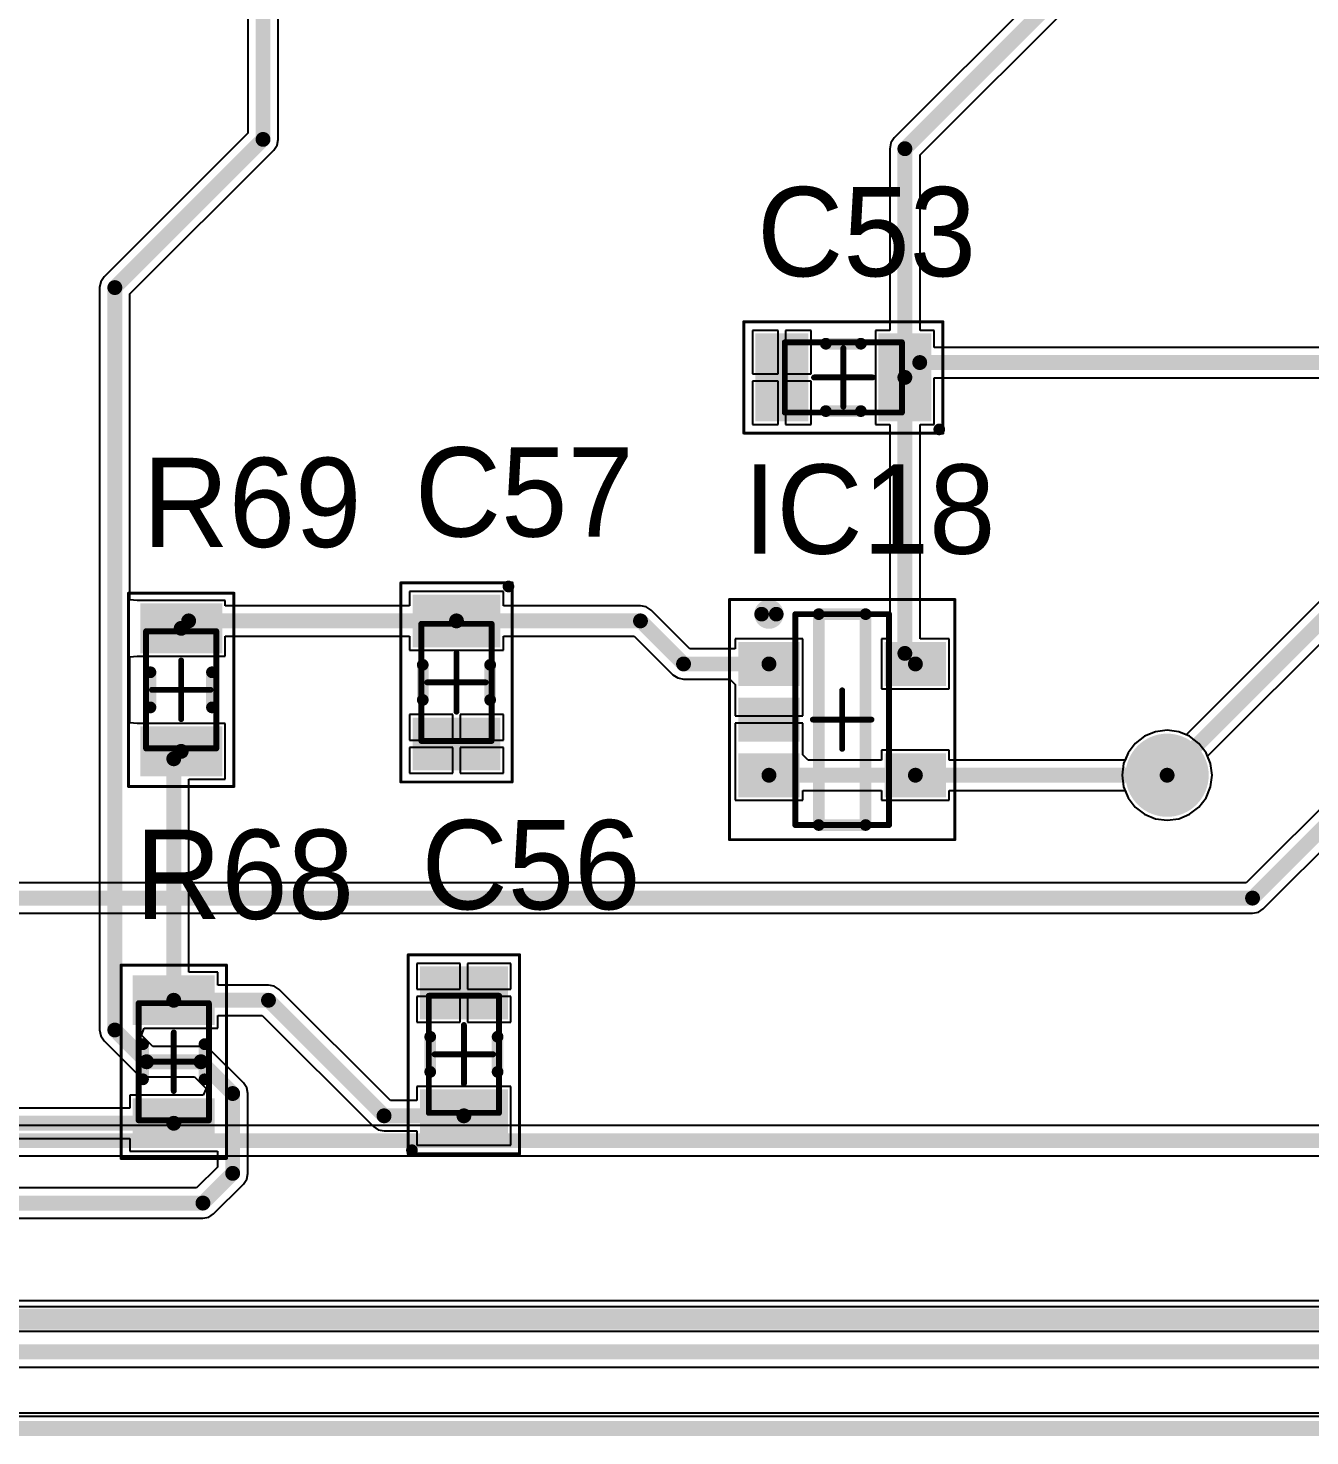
# Model space of a CAD drawing. Header units: millimetres. Extents: x 2.5 to 14.5, y 1.2 to 4.8.
# Drawn here: x 8.672 to 9.534, y 1.344 to 2.29 of the extents above; entities that cross this region are included whole.
import ezdxf

# ---------------------------------------------------------------- set-up
doc = ezdxf.new("R2010")
doc.units = ezdxf.units.MM
doc.header["$MEASUREMENT"] = 0
for name, color, linetype in [('BottomLayer', 5, 'Continuous'), ('BottomSolder', 6, 'Continuous'), ('ConnectLayer', 7, 'Continuous'), ('Mechanical13', 56, 'Continuous'), ('Mechanical15', 56, 'Continuous'), ('MultiLayer', 9, 'Continuous'), ('TopLayer', 1, 'Continuous'), ('TopOverlay', 2, 'Continuous'), ('TopPaste', 8, 'Continuous'), ('TopSolder', 216, 'Continuous'), ('ViaHoleLayer', 16, 'Continuous')]:
    doc.layers.add(name, color=color, linetype=linetype)

# ---------------------------------------------------------------- blocks, each defined once
blk = doc.blocks.new('RESC_0805_2012_32')
at = {"layer": 'Mechanical13', "const_width": 0.00394}
for points in [[(-0.03937, -0.02362), (-0.03937, 0.02362)], [(0.03937, 0.02362), (-0.03937, 0.02362)], [(0.03937, -0.02362), (0.03937, 0.02362)], [(0.03937, -0.02362), (-0.03937, -0.02362)]]:
    blk.add_lwpolyline(points, dxfattribs=at)
at = {"layer": 'Mechanical13', "const_width": 0.00197}
for points in [[(-0.04035, 0.02362, 1), (-0.03839, 0.02362, 1)], [(-0.04035, 0.02362, 1), (-0.03839, 0.02362, 1)], [(0.03839, 0.02362, 1), (0.04035, 0.02362, 1)], [(0.03839, 0.02362, 1), (0.04035, 0.02362, 1)], [(-0.04035, -0.02362, 1), (-0.03839, -0.02362, 1)], [(-0.04035, -0.02362, 1), (-0.03839, -0.02362, 1)], [(0.03839, -0.02362, 1), (0.04035, -0.02362, 1)], [(0.03839, -0.02362, 1), (0.04035, -0.02362, 1)]]:
    blk.add_lwpolyline(points, format="xyb", close=True, dxfattribs=at)
at = {"layer": 'Mechanical15'}
for points, const_width in [([(-0.06496, -0.03543), (-0.06496, 0.03543)], 0.00197), ([(0.06496, 0.03543), (-0.06496, 0.03543)], 0.00197), ([(0.06496, -0.03543), (0.06496, 0.03543)], 0.00197), ([(0, -0.01968), (0, 0.01969)], 0.00394), ([(0.01968, 0), (-0.01969, 0)], 0.00394), ([(0.06496, -0.03543), (-0.06496, -0.03543)], 0.00197)]:
    blk.add_lwpolyline(points, dxfattribs=dict(at, const_width=const_width))
for points, const_width in [([(-0.06545, 0.03543, 1), (-0.06447, 0.03543, 1)], 0.000984), ([(-0.06545, 0.03543, 1), (-0.06447, 0.03543, 1)], 0.000984), ([(0.06447, 0.03543, 1), (0.06545, 0.03543, 1)], 0.000984), ([(0.06447, 0.03543, 1), (0.06545, 0.03543, 1)], 0.000984), ([(-0.00098, 0.01969, 1), (0.00098, 0.01969, 1)], 0.00197), ([(-0.02067, 0, 1), (-0.0187, 0, 1)], 0.00197), ([(0.0187, 0, 1), (0.02067, 0, 1)], 0.00197), ([(-0.00098, -0.01968, 1), (0.00098, -0.01968, 1)], 0.00197), ([(-0.06545, -0.03543, 1), (-0.06447, -0.03543, 1)], 0.000984), ([(-0.06545, -0.03543, 1), (-0.06447, -0.03543, 1)], 0.000984), ([(0.06447, -0.03543, 1), (0.06545, -0.03543, 1)], 0.000984), ([(0.06447, -0.03543, 1), (0.06545, -0.03543, 1)], 0.000984)]:
    blk.add_lwpolyline(points, format="xyb", close=True, dxfattribs=dict(at, const_width=const_width))
at = {"layer": 'TopLayer'}
for points in [[(-0.02756, -0.02461), (-0.02756, 0.02461), (-0.05512, -0.02461), (-0.05512, 0.02461)], [(0.05512, -0.02461), (0.05512, 0.02461), (0.02756, -0.02461), (0.02756, 0.02461)]]:
    blk.add_solid(points, dxfattribs=at)
at = {"layer": 'TopOverlay', "const_width": 0.00787}
for points in [[(0.01181, 0.02067), (-0.01181, 0.02067)], [(0.01181, -0.02067), (-0.01181, -0.02067)]]:
    blk.add_lwpolyline(points, dxfattribs=at)
at = {"layer": 'TopOverlay', "const_width": 0.00394}
for points in [[(-0.01378, 0.02067, 1), (-0.00984, 0.02067, 1)], [(0.00984, 0.02067, 1), (0.01378, 0.02067, 1)], [(-0.01378, -0.02067, 1), (-0.00984, -0.02067, 1)], [(0.00984, -0.02067, 1), (0.01378, -0.02067, 1)]]:
    blk.add_lwpolyline(points, format="xyb", close=True, dxfattribs=at)
at = {"layer": 'TopPaste'}
for points in [[(-0.02756, -0.02461), (-0.02756, 0.02461), (-0.05512, -0.02461), (-0.05512, 0.02461)], [(0.05512, -0.02461), (0.05512, 0.02461), (0.02756, -0.02461), (0.02756, 0.02461)]]:
    blk.add_solid(points, dxfattribs=at)
at = {"layer": 'TopSolder'}
for points in [[(-0.02461, -0.02756), (-0.02461, 0.02756), (-0.05807, -0.02756), (-0.05807, 0.02756)], [(0.05807, -0.02756), (0.05807, 0.02756), (0.02461, -0.02756), (0.02461, 0.02756)]]:
    blk.add_solid(points, dxfattribs=at)
blk = doc.blocks.new('RESC_0805_2012_33')
at = {"layer": 'Mechanical13', "const_width": 0.00394}
for points in [[(-0.03937, -0.02362), (-0.03937, 0.02362)], [(0.03937, 0.02362), (-0.03937, 0.02362)], [(0.03937, -0.02362), (0.03937, 0.02362)], [(0.03937, -0.02362), (-0.03937, -0.02362)]]:
    blk.add_lwpolyline(points, dxfattribs=at)
at = {"layer": 'Mechanical13', "const_width": 0.00197}
for points in [[(-0.04035, 0.02362, 1), (-0.03839, 0.02362, 1)], [(-0.04035, 0.02362, 1), (-0.03839, 0.02362, 1)], [(0.03839, 0.02362, 1), (0.04035, 0.02362, 1)], [(0.03839, 0.02362, 1), (0.04035, 0.02362, 1)], [(-0.04035, -0.02362, 1), (-0.03839, -0.02362, 1)], [(-0.04035, -0.02362, 1), (-0.03839, -0.02362, 1)], [(0.03839, -0.02362, 1), (0.04035, -0.02362, 1)], [(0.03839, -0.02362, 1), (0.04035, -0.02362, 1)]]:
    blk.add_lwpolyline(points, format="xyb", close=True, dxfattribs=at)
at = {"layer": 'Mechanical15'}
for points, const_width in [([(-0.06496, -0.03543), (-0.06496, 0.03543)], 0.00197), ([(0.06496, 0.03543), (-0.06496, 0.03543)], 0.00197), ([(0.06496, -0.03543), (0.06496, 0.03543)], 0.00197), ([(0, -0.01968), (0, 0.01969)], 0.00394), ([(0.01968, 0), (-0.01969, 0)], 0.00394), ([(0.06496, -0.03543), (-0.06496, -0.03543)], 0.00197)]:
    blk.add_lwpolyline(points, dxfattribs=dict(at, const_width=const_width))
for points, const_width in [([(-0.06545, 0.03543, 1), (-0.06447, 0.03543, 1)], 0.000984), ([(-0.06545, 0.03543, 1), (-0.06447, 0.03543, 1)], 0.000984), ([(0.06447, 0.03543, 1), (0.06545, 0.03543, 1)], 0.000984), ([(0.06447, 0.03543, 1), (0.06545, 0.03543, 1)], 0.000984), ([(-0.00098, 0.01969, 1), (0.00098, 0.01969, 1)], 0.00197), ([(-0.02067, 0, 1), (-0.0187, 0, 1)], 0.00197), ([(0.0187, 0, 1), (0.02067, 0, 1)], 0.00197), ([(-0.00098, -0.01968, 1), (0.00098, -0.01968, 1)], 0.00197), ([(-0.06545, -0.03543, 1), (-0.06447, -0.03543, 1)], 0.000984), ([(-0.06545, -0.03543, 1), (-0.06447, -0.03543, 1)], 0.000984), ([(0.06447, -0.03543, 1), (0.06545, -0.03543, 1)], 0.000984), ([(0.06447, -0.03543, 1), (0.06545, -0.03543, 1)], 0.000984)]:
    blk.add_lwpolyline(points, format="xyb", close=True, dxfattribs=dict(at, const_width=const_width))
at = {"layer": 'TopLayer'}
for points in [[(-0.02756, -0.02461), (-0.02756, 0.02461), (-0.05512, -0.02461), (-0.05512, 0.02461)], [(0.05512, -0.02461), (0.05512, 0.02461), (0.02756, -0.02461), (0.02756, 0.02461)]]:
    blk.add_solid(points, dxfattribs=at)
at = {"layer": 'TopOverlay', "const_width": 0.00787}
for points in [[(0.01181, 0.02067), (-0.01181, 0.02067)], [(0.01181, -0.02067), (-0.01181, -0.02067)]]:
    blk.add_lwpolyline(points, dxfattribs=at)
at = {"layer": 'TopOverlay', "const_width": 0.00394}
for points in [[(-0.01378, 0.02067, 1), (-0.00984, 0.02067, 1)], [(0.00984, 0.02067, 1), (0.01378, 0.02067, 1)], [(-0.01378, -0.02067, 1), (-0.00984, -0.02067, 1)], [(0.00984, -0.02067, 1), (0.01378, -0.02067, 1)]]:
    blk.add_lwpolyline(points, format="xyb", close=True, dxfattribs=at)
at = {"layer": 'TopPaste'}
for points in [[(-0.02756, -0.02461), (-0.02756, 0.02461), (-0.05512, -0.02461), (-0.05512, 0.02461)], [(0.05512, -0.02461), (0.05512, 0.02461), (0.02756, -0.02461), (0.02756, 0.02461)]]:
    blk.add_solid(points, dxfattribs=at)
at = {"layer": 'TopSolder'}
for points in [[(-0.02461, -0.02756), (-0.02461, 0.02756), (-0.05807, -0.02756), (-0.05807, 0.02756)], [(0.05807, -0.02756), (0.05807, 0.02756), (0.02461, -0.02756), (0.02461, 0.02756)]]:
    blk.add_solid(points, dxfattribs=at)
blk = doc.blocks.new('SOT95P245X110_5N_123')
at = {"layer": 'Mechanical13', "const_width": 0.00394}
for points in [[(-0.0315, 0.07087), (0.0315, 0.07087)], [(-0.0315, -0.07087), (-0.0315, 0.07087)], [(0.0315, -0.07087), (0.0315, 0.07087)], [(-0.0315, -0.07087), (0.0315, -0.07087)]]:
    blk.add_lwpolyline(points, dxfattribs=at)
at = {"layer": 'Mechanical13', "const_width": 0.00197}
for points in [[(-0.03248, 0.07087, 1), (-0.03051, 0.07087, 1)], [(-0.03248, 0.07087, 1), (-0.03051, 0.07087, 1)], [(0.03051, 0.07087, 1), (0.03248, 0.07087, 1)], [(0.03051, 0.07087, 1), (0.03248, 0.07087, 1)], [(-0.03248, -0.07087, 1), (-0.03051, -0.07087, 1)], [(-0.03248, -0.07087, 1), (-0.03051, -0.07087, 1)], [(0.03051, -0.07087, 1), (0.03248, -0.07087, 1)], [(0.03051, -0.07087, 1), (0.03248, -0.07087, 1)]]:
    blk.add_lwpolyline(points, format="xyb", close=True, dxfattribs=at)
at = {"layer": 'Mechanical15'}
for points, const_width in [([(-0.07579, 0.08071), (0.07579, 0.08071)], 0.00197), ([(-0.07579, -0.08071), (-0.07579, 0.08071)], 0.00197), ([(0.07579, -0.08071), (0.07579, 0.08071)], 0.00197), ([(0, -0.01968), (0, 0.01969)], 0.00394), ([(-0.01968, 0), (0.01969, 0)], 0.00394), ([(-0.07579, -0.08071), (0.07579, -0.08071)], 0.00197)]:
    blk.add_lwpolyline(points, dxfattribs=dict(at, const_width=const_width))
for points, const_width in [([(-0.07628, 0.08071, 1), (-0.07529, 0.08071, 1)], 0.000984), ([(-0.07628, 0.08071, 1), (-0.07529, 0.08071, 1)], 0.000984), ([(0.0753, 0.08071, 1), (0.07628, 0.08071, 1)], 0.000984), ([(0.0753, 0.08071, 1), (0.07628, 0.08071, 1)], 0.000984), ([(-0.00098, 0.01969, 1), (0.00098, 0.01969, 1)], 0.00197), ([(-0.02067, 0, 1), (-0.0187, 0, 1)], 0.00197), ([(0.0187, 0, 1), (0.02067, 0, 1)], 0.00197), ([(-0.00098, -0.01968, 1), (0.00098, -0.01968, 1)], 0.00197), ([(-0.07628, -0.08071, 1), (-0.07529, -0.08071, 1)], 0.000984), ([(-0.07628, -0.08071, 1), (-0.07529, -0.08071, 1)], 0.000984), ([(0.0753, -0.08071, 1), (0.07628, -0.08071, 1)], 0.000984), ([(0.0753, -0.08071, 1), (0.07628, -0.08071, 1)], 0.000984)]:
    blk.add_lwpolyline(points, format="xyb", close=True, dxfattribs=dict(at, const_width=const_width))
at = {"layer": 'TopLayer'}
for points in [[(-0.0315, 0.02559), (-0.0315, 0.04921), (-0.06693, 0.02559), (-0.06693, 0.04921)], [(0.06693, 0.02559), (0.06693, 0.04921), (0.0315, 0.02559), (0.0315, 0.04921)], [(-0.0315, -0.01181), (-0.0315, 0.01181), (-0.06693, -0.01181), (-0.06693, 0.01181)], [(-0.0315, -0.04921), (-0.0315, -0.02559), (-0.06693, -0.04921), (-0.06693, -0.02559)], [(0.06693, -0.04921), (0.06693, -0.02559), (0.0315, -0.04921), (0.0315, -0.02559)]]:
    blk.add_solid(points, dxfattribs=at)
at = {"layer": 'TopOverlay'}
for points, const_width in [([(-0.04429, 0.07087, 1), (-0.05413, 0.07087, 1)], 0.00984), ([(-0.05659, 0.07087, 1), (-0.05167, 0.07087, 1)], 0.00492), ([(-0.04675, 0.07087, 1), (-0.04183, 0.07087, 1)], 0.00492), ([(-0.01772, 0.07087, 1), (-0.01378, 0.07087, 1)], 0.00394), ([(-0.01772, 0.07087, 1), (-0.01378, 0.07087, 1)], 0.00394), ([(0.01378, 0.07087, 1), (0.01772, 0.07087, 1)], 0.00394), ([(0.01378, 0.07087, 1), (0.01772, 0.07087, 1)], 0.00394), ([(-0.01772, -0.07087, 1), (-0.01378, -0.07087, 1)], 0.00394), ([(-0.01772, -0.07087, 1), (-0.01378, -0.07087, 1)], 0.00394), ([(0.01378, -0.07087, 1), (0.01772, -0.07087, 1)], 0.00394), ([(0.01378, -0.07087, 1), (0.01772, -0.07087, 1)], 0.00394)]:
    blk.add_lwpolyline(points, format="xyb", close=True, dxfattribs=dict(at, const_width=const_width))
at = {"layer": 'TopOverlay', "const_width": 0.00787}
for points in [[(-0.01575, -0.07087), (-0.01575, 0.07087)], [(-0.01575, 0.07087), (0.01575, 0.07087)], [(0.01575, -0.07087), (0.01575, 0.07087)], [(-0.01575, -0.07087), (0.01575, -0.07087)]]:
    blk.add_lwpolyline(points, dxfattribs=at)
at = {"layer": 'TopPaste'}
for points in [[(-0.0315, 0.02559), (-0.0315, 0.04921), (-0.06693, 0.02559), (-0.06693, 0.04921)], [(0.06693, 0.02559), (0.06693, 0.04921), (0.0315, 0.02559), (0.0315, 0.04921)], [(-0.0315, -0.01181), (-0.0315, 0.01181), (-0.06693, -0.01181), (-0.06693, 0.01181)], [(-0.0315, -0.04921), (-0.0315, -0.02559), (-0.06693, -0.04921), (-0.06693, -0.02559)], [(0.06693, -0.04921), (0.06693, -0.02559), (0.0315, -0.04921), (0.0315, -0.02559)]]:
    blk.add_solid(points, dxfattribs=at)
at = {"layer": 'TopSolder'}
for points in [[(-0.02854, 0.02264), (-0.02854, 0.05217), (-0.06988, 0.02264), (-0.06988, 0.05217)], [(0.06988, 0.02264), (0.06988, 0.05217), (0.02854, 0.02264), (0.02854, 0.05217)], [(-0.02854, -0.01476), (-0.02854, 0.01476), (-0.06988, -0.01476), (-0.06988, 0.01476)], [(-0.02854, -0.05217), (-0.02854, -0.02264), (-0.06988, -0.05217), (-0.06988, -0.02264)], [(0.06988, -0.05217), (0.06988, -0.02264), (0.02854, -0.05217), (0.02854, -0.02264)]]:
    blk.add_solid(points, dxfattribs=at)
blk = doc.blocks.new('CAPCP2012X06N_148')
at = {"layer": 'Mechanical13', "const_width": 0.00394}
for points in [[(-0.03937, -0.02362), (-0.03937, 0.02362)], [(0.03937, 0.02362), (-0.03937, 0.02362)], [(0.03937, -0.02362), (0.03937, 0.02362)], [(0.03937, -0.02362), (-0.03937, -0.02362)]]:
    blk.add_lwpolyline(points, dxfattribs=at)
at = {"layer": 'Mechanical13', "const_width": 0.00197}
for points in [[(-0.04035, 0.02362, 1), (-0.03839, 0.02362, 1)], [(-0.04035, 0.02362, 1), (-0.03839, 0.02362, 1)], [(0.03839, 0.02362, 1), (0.04035, 0.02362, 1)], [(0.03839, 0.02362, 1), (0.04035, 0.02362, 1)], [(-0.04035, -0.02362, 1), (-0.03839, -0.02362, 1)], [(-0.04035, -0.02362, 1), (-0.03839, -0.02362, 1)], [(0.03839, -0.02362, 1), (0.04035, -0.02362, 1)], [(0.03839, -0.02362, 1), (0.04035, -0.02362, 1)]]:
    blk.add_lwpolyline(points, format="xyb", close=True, dxfattribs=at)
at = {"layer": 'Mechanical15'}
for points, const_width in [([(-0.06693, -0.0374), (-0.06693, 0.0374)], 0.00197), ([(0.06693, 0.0374), (-0.06693, 0.0374)], 0.00197), ([(0.06693, -0.0374), (0.06693, 0.0374)], 0.00197), ([(0, -0.01968), (0, 0.01969)], 0.00394), ([(0.01968, 0), (-0.01969, 0)], 0.00394), ([(0.06693, -0.0374), (-0.06693, -0.0374)], 0.00197)]:
    blk.add_lwpolyline(points, dxfattribs=dict(at, const_width=const_width))
for points, const_width in [([(-0.06742, 0.0374, 1), (-0.06644, 0.0374, 1)], 0.000984), ([(-0.06742, 0.0374, 1), (-0.06644, 0.0374, 1)], 0.000984), ([(0.06644, 0.0374, 1), (0.06742, 0.0374, 1)], 0.000984), ([(0.06644, 0.0374, 1), (0.06742, 0.0374, 1)], 0.000984), ([(-0.00098, 0.01969, 1), (0.00098, 0.01969, 1)], 0.00197), ([(-0.02067, 0, 1), (-0.0187, 0, 1)], 0.00197), ([(0.0187, 0, 1), (0.02067, 0, 1)], 0.00197), ([(-0.00098, -0.01968, 1), (0.00098, -0.01968, 1)], 0.00197), ([(-0.06742, -0.0374, 1), (-0.06644, -0.0374, 1)], 0.000984), ([(-0.06742, -0.0374, 1), (-0.06644, -0.0374, 1)], 0.000984), ([(0.06644, -0.0374, 1), (0.06742, -0.0374, 1)], 0.000984), ([(0.06644, -0.0374, 1), (0.06742, -0.0374, 1)], 0.000984)]:
    blk.add_lwpolyline(points, format="xyb", close=True, dxfattribs=dict(at, const_width=const_width))
at = {"layer": 'TopLayer'}
for points in [[(-0.02657, -0.02657), (-0.02657, 0.02657), (-0.0561, -0.02657), (-0.0561, 0.02657)], [(0.0561, -0.02657), (0.0561, 0.02657), (0.02657, -0.02657), (0.02657, 0.02657)]]:
    blk.add_solid(points, dxfattribs=at)
at = {"layer": 'TopOverlay'}
for points, const_width in [([(-0.06249, 0.03493, 1), (-0.06642, 0.03493, 1)], 0.00394), ([(-0.06741, 0.03493, 1), (-0.06544, 0.03493, 1)], 0.00197), ([(-0.06347, 0.03493, 1), (-0.0615, 0.03493, 1)], 0.00197), ([(-0.01378, 0.02264, 1), (-0.00984, 0.02264, 1)], 0.00394), ([(0.00984, 0.02264, 1), (0.01378, 0.02264, 1)], 0.00394), ([(-0.01378, -0.02264, 1), (-0.00984, -0.02264, 1)], 0.00394), ([(0.00984, -0.02264, 1), (0.01378, -0.02264, 1)], 0.00394)]:
    blk.add_lwpolyline(points, format="xyb", close=True, dxfattribs=dict(at, const_width=const_width))
at = {"layer": 'TopOverlay', "const_width": 0.00787}
for points in [[(0.01181, 0.02264), (-0.01181, 0.02264)], [(0.01181, -0.02264), (-0.01181, -0.02264)]]:
    blk.add_lwpolyline(points, dxfattribs=at)
at = {"layer": 'TopPaste'}
for points in [[(-0.02657, -0.02657), (-0.02657, 0.02657), (-0.0561, -0.02657), (-0.0561, 0.02657)], [(0.0561, -0.02657), (0.0561, 0.02657), (0.02657, -0.02657), (0.02657, 0.02657)]]:
    blk.add_solid(points, dxfattribs=at)
at = {"layer": 'TopSolder'}
for points in [[(-0.02362, -0.02953), (-0.02362, 0.02953), (-0.05905, -0.02953), (-0.05905, 0.02953)], [(0.05905, -0.02953), (0.05905, 0.02953), (0.02362, -0.02953), (0.02362, 0.02953)]]:
    blk.add_solid(points, dxfattribs=at)
blk = doc.blocks.new('CAPCP2012X06N_149')
at = {"layer": 'Mechanical13', "const_width": 0.00394}
for points in [[(-0.03937, 0.02362), (-0.03937, -0.02362)], [(-0.03937, 0.02362), (0.03937, 0.02362)], [(0.03937, 0.02362), (0.03937, -0.02362)], [(-0.03937, -0.02362), (0.03937, -0.02362)]]:
    blk.add_lwpolyline(points, dxfattribs=at)
at = {"layer": 'Mechanical13', "const_width": 0.00197}
for points in [[(-0.04035, 0.02362, 1), (-0.03839, 0.02362, 1)], [(-0.04035, 0.02362, 1), (-0.03839, 0.02362, 1)], [(0.03839, 0.02362, 1), (0.04035, 0.02362, 1)], [(0.03839, 0.02362, 1), (0.04035, 0.02362, 1)], [(-0.04035, -0.02362, 1), (-0.03839, -0.02362, 1)], [(-0.04035, -0.02362, 1), (-0.03839, -0.02362, 1)], [(0.03839, -0.02362, 1), (0.04035, -0.02362, 1)], [(0.03839, -0.02362, 1), (0.04035, -0.02362, 1)]]:
    blk.add_lwpolyline(points, format="xyb", close=True, dxfattribs=at)
at = {"layer": 'Mechanical15'}
for points, const_width in [([(-0.06693, 0.0374), (-0.06693, -0.0374)], 0.00197), ([(-0.06693, 0.0374), (0.06693, 0.0374)], 0.00197), ([(0.06693, 0.0374), (0.06693, -0.0374)], 0.00197), ([(0, 0.01968), (0, -0.01969)], 0.00394), ([(-0.01969, 0), (0.01969, 0)], 0.00394), ([(-0.06693, -0.0374), (0.06693, -0.0374)], 0.00197)]:
    blk.add_lwpolyline(points, dxfattribs=dict(at, const_width=const_width))
for points, const_width in [([(-0.06742, 0.0374, 1), (-0.06644, 0.0374, 1)], 0.000984), ([(-0.06742, 0.0374, 1), (-0.06644, 0.0374, 1)], 0.000984), ([(0.06644, 0.0374, 1), (0.06742, 0.0374, 1)], 0.000984), ([(0.06644, 0.0374, 1), (0.06742, 0.0374, 1)], 0.000984), ([(-0.00098, 0.01968, 1), (0.00098, 0.01968, 1)], 0.00197), ([(-0.02067, 0, 1), (-0.0187, 0, 1)], 0.00197), ([(0.0187, 0, 1), (0.02067, 0, 1)], 0.00197), ([(-0.00098, -0.01969, 1), (0.00098, -0.01969, 1)], 0.00197), ([(-0.06742, -0.0374, 1), (-0.06644, -0.0374, 1)], 0.000984), ([(-0.06742, -0.0374, 1), (-0.06644, -0.0374, 1)], 0.000984), ([(0.06644, -0.0374, 1), (0.06742, -0.0374, 1)], 0.000984), ([(0.06644, -0.0374, 1), (0.06742, -0.0374, 1)], 0.000984)]:
    blk.add_lwpolyline(points, format="xyb", close=True, dxfattribs=dict(at, const_width=const_width))
at = {"layer": 'TopLayer'}
for points in [[(-0.02657, -0.02657), (-0.02657, 0.02657), (-0.0561, -0.02657), (-0.0561, 0.02657)], [(0.0561, -0.02657), (0.0561, 0.02657), (0.02657, -0.02657), (0.02657, 0.02657)]]:
    blk.add_solid(points, dxfattribs=at)
at = {"layer": 'TopOverlay'}
for points, const_width in [([(-0.06249, 0.03493, 1), (-0.06642, 0.03493, 1)], 0.00394), ([(-0.06741, 0.03493, 1), (-0.06544, 0.03493, 1)], 0.00197), ([(-0.06347, 0.03493, 1), (-0.0615, 0.03493, 1)], 0.00197), ([(-0.01378, 0.02264, 1), (-0.00984, 0.02264, 1)], 0.00394), ([(0.00984, 0.02264, 1), (0.01378, 0.02264, 1)], 0.00394), ([(-0.01378, -0.02264, 1), (-0.00984, -0.02264, 1)], 0.00394), ([(0.00984, -0.02264, 1), (0.01378, -0.02264, 1)], 0.00394)]:
    blk.add_lwpolyline(points, format="xyb", close=True, dxfattribs=dict(at, const_width=const_width))
at = {"layer": 'TopOverlay', "const_width": 0.00787}
for points in [[(-0.01181, 0.02264), (0.01181, 0.02264)], [(-0.01181, -0.02264), (0.01181, -0.02264)]]:
    blk.add_lwpolyline(points, dxfattribs=at)
at = {"layer": 'TopPaste'}
for points in [[(-0.02657, -0.02657), (-0.02657, 0.02657), (-0.0561, -0.02657), (-0.0561, 0.02657)], [(0.0561, -0.02657), (0.0561, 0.02657), (0.02657, -0.02657), (0.02657, 0.02657)]]:
    blk.add_solid(points, dxfattribs=at)
at = {"layer": 'TopSolder'}
for points in [[(-0.02362, -0.02953), (-0.02362, 0.02953), (-0.05905, -0.02953), (-0.05905, 0.02953)], [(0.05905, -0.02953), (0.05905, 0.02953), (0.02362, -0.02953), (0.02362, 0.02953)]]:
    blk.add_solid(points, dxfattribs=at)
blk = doc.blocks.new('CAPCP2012X06N_152')
at = {"layer": 'Mechanical13', "const_width": 0.00394}
for points in [[(-0.03937, 0.02362), (-0.03937, -0.02362)], [(0.03937, 0.02362), (-0.03937, 0.02362)], [(0.03937, 0.02362), (0.03937, -0.02362)], [(0.03937, -0.02362), (-0.03937, -0.02362)]]:
    blk.add_lwpolyline(points, dxfattribs=at)
at = {"layer": 'Mechanical13', "const_width": 0.00197}
for points in [[(-0.04035, 0.02362, 1), (-0.03839, 0.02362, 1)], [(-0.04035, 0.02362, 1), (-0.03839, 0.02362, 1)], [(0.03839, 0.02362, 1), (0.04035, 0.02362, 1)], [(0.03839, 0.02362, 1), (0.04035, 0.02362, 1)], [(-0.04035, -0.02362, 1), (-0.03839, -0.02362, 1)], [(-0.04035, -0.02362, 1), (-0.03839, -0.02362, 1)], [(0.03839, -0.02362, 1), (0.04035, -0.02362, 1)], [(0.03839, -0.02362, 1), (0.04035, -0.02362, 1)]]:
    blk.add_lwpolyline(points, format="xyb", close=True, dxfattribs=at)
at = {"layer": 'Mechanical15'}
for points, const_width in [([(-0.06693, 0.0374), (-0.06693, -0.0374)], 0.00197), ([(0.06693, 0.0374), (-0.06693, 0.0374)], 0.00197), ([(0.06693, 0.0374), (0.06693, -0.0374)], 0.00197), ([(0, 0.01968), (0, -0.01969)], 0.00394), ([(0.01968, 0), (-0.01969, 0)], 0.00394), ([(0.06693, -0.0374), (-0.06693, -0.0374)], 0.00197)]:
    blk.add_lwpolyline(points, dxfattribs=dict(at, const_width=const_width))
for points, const_width in [([(-0.06742, 0.0374, 1), (-0.06644, 0.0374, 1)], 0.000984), ([(-0.06742, 0.0374, 1), (-0.06644, 0.0374, 1)], 0.000984), ([(0.06644, 0.0374, 1), (0.06742, 0.0374, 1)], 0.000984), ([(0.06644, 0.0374, 1), (0.06742, 0.0374, 1)], 0.000984), ([(-0.00098, 0.01968, 1), (0.00098, 0.01968, 1)], 0.00197), ([(-0.02067, 0, 1), (-0.0187, 0, 1)], 0.00197), ([(0.0187, 0, 1), (0.02067, 0, 1)], 0.00197), ([(-0.00098, -0.01969, 1), (0.00098, -0.01969, 1)], 0.00197), ([(-0.06742, -0.0374, 1), (-0.06644, -0.0374, 1)], 0.000984), ([(-0.06742, -0.0374, 1), (-0.06644, -0.0374, 1)], 0.000984), ([(0.06644, -0.0374, 1), (0.06742, -0.0374, 1)], 0.000984), ([(0.06644, -0.0374, 1), (0.06742, -0.0374, 1)], 0.000984)]:
    blk.add_lwpolyline(points, format="xyb", close=True, dxfattribs=dict(at, const_width=const_width))
at = {"layer": 'TopLayer'}
for points in [[(-0.02657, -0.02657), (-0.02657, 0.02657), (-0.0561, -0.02657), (-0.0561, 0.02657)], [(0.0561, -0.02657), (0.0561, 0.02657), (0.02657, -0.02657), (0.02657, 0.02657)]]:
    blk.add_solid(points, dxfattribs=at)
at = {"layer": 'TopOverlay'}
for points, const_width in [([(-0.06249, 0.03493, 1), (-0.06642, 0.03493, 1)], 0.00394), ([(-0.06741, 0.03493, 1), (-0.06544, 0.03493, 1)], 0.00197), ([(-0.06347, 0.03493, 1), (-0.0615, 0.03493, 1)], 0.00197), ([(-0.01378, 0.02264, 1), (-0.00984, 0.02264, 1)], 0.00394), ([(0.00984, 0.02264, 1), (0.01378, 0.02264, 1)], 0.00394), ([(-0.01378, -0.02264, 1), (-0.00984, -0.02264, 1)], 0.00394), ([(0.00984, -0.02264, 1), (0.01378, -0.02264, 1)], 0.00394)]:
    blk.add_lwpolyline(points, format="xyb", close=True, dxfattribs=dict(at, const_width=const_width))
at = {"layer": 'TopOverlay', "const_width": 0.00787}
for points in [[(0.01181, 0.02264), (-0.01181, 0.02264)], [(0.01181, -0.02264), (-0.01181, -0.02264)]]:
    blk.add_lwpolyline(points, dxfattribs=at)
at = {"layer": 'TopPaste'}
for points in [[(-0.02657, -0.02657), (-0.02657, 0.02657), (-0.0561, -0.02657), (-0.0561, 0.02657)], [(0.0561, -0.02657), (0.0561, 0.02657), (0.02657, -0.02657), (0.02657, 0.02657)]]:
    blk.add_solid(points, dxfattribs=at)
at = {"layer": 'TopSolder'}
for points in [[(-0.02362, -0.02953), (-0.02362, 0.02953), (-0.05905, -0.02953), (-0.05905, 0.02953)], [(0.05905, -0.02953), (0.05905, 0.02953), (0.02362, -0.02953), (0.02362, 0.02953)]]:
    blk.add_solid(points, dxfattribs=at)

msp = doc.modelspace()

# ---------------------------------------------------------------- linework, layer by layer
at = {"layer": 'BottomLayer', "const_width": 0.01}
for points in [[(9.4376, 1.7876), (9.945, 2.295)], [(9.495, 1.705), (10.025, 2.235)], [(8.39315, 1.705), (9.495, 1.705)], [(7.159, 1.542), (10.272, 1.542)], [(4.731, 1.424), (10.223, 1.424)]]:
    msp.add_lwpolyline(points, dxfattribs=at)
at = {"layer": 'BottomLayer'}
for points, const_width in [([(9.4251, 1.7876, 1), (9.4501, 1.7876, 1)], 0.025), ([(9.4351, 1.7876, 1), (9.4401, 1.7876, 1)], 0.005), ([(9.4925, 1.705, 1), (9.4975, 1.705, 1)], 0.005), ([(9.4925, 1.705, 1), (9.4975, 1.705, 1)], 0.005)]:
    msp.add_lwpolyline(points, format="xyb", close=True, dxfattribs=dict(at, const_width=const_width))
at = {"layer": 'BottomSolder', "const_width": 0.02795}
msp.add_lwpolyline([(9.42362, 1.7876, 1), (9.45157, 1.7876, 1)], format="xyb", close=True, dxfattribs=at)
at = {"layer": 'ConnectLayer'}
for p, q in [((9.5098, 2.47163), (9.25413, 2.21595)), ((9.27153, 2.20452), (9.52721, 2.46019)), ((8.8198, 2.33988), (8.8198, 2.21922)), ((8.8402, 2.215), (8.8402, 2.33988)), ((9.93779, 2.30221), (9.45036, 1.81478)), ((9.46478, 1.80036), (9.94922, 2.2848)), ((10.01779, 2.24221), (9.49078, 1.7152)), ((9.50221, 1.69779), (10.02922, 2.2248)), ((8.8198, 2.21922), (8.72318, 2.1226)), ((8.83942, 2.2111), (8.8402, 2.215)), ((9.25413, 2.21595), (9.25192, 2.21264)), ((8.74059, 2.11117), (8.83721, 2.20779)), ((8.83721, 2.20779), (8.83942, 2.2111)), ((9.25192, 2.21264), (9.25114, 2.20874)), ((9.25114, 2.20874), (9.25114, 2.08657)), ((9.27153, 2.08657), (9.27153, 2.20452)), ((8.72318, 2.1226), (8.72097, 2.1193)), ((8.72097, 2.1193), (8.7202, 2.11539)), ((8.7202, 2.11539), (8.7202, 1.61635)), ((8.74059, 1.90559), (8.74059, 2.11117)), ((9.17616, 2.08657), (9.1589, 2.08657)), ((9.1589, 2.08657), (9.1589, 2.0575)), ((9.17616, 2.0575), (9.17616, 2.08657)), ((9.19843, 2.08657), (9.18116, 2.08657)), ((9.18116, 2.08657), (9.18116, 2.0575)), ((9.19843, 2.0575), (9.19843, 2.08657)), ((9.25114, 2.08657), (9.24157, 2.08657)), ((9.24157, 2.08657), (9.24157, 2.02343)), ((9.2811, 2.08657), (9.27153, 2.08657)), ((9.2811, 2.0752), (9.2811, 2.08657)), ((10.131, 2.0752), (9.2811, 2.0752)), ((9.1589, 2.0575), (9.17616, 2.0575)), ((9.18116, 2.0575), (9.19843, 2.0575)), ((9.2811, 2.02343), (9.2811, 2.0548)), ((9.2811, 2.0548), (10.12678, 2.0548)), ((9.17616, 2.0525), (9.1589, 2.0525)), ((9.1589, 2.0525), (9.1589, 2.02343)), ((9.17616, 2.02343), (9.17616, 2.0525)), ((9.19843, 2.0525), (9.18116, 2.0525)), ((9.18116, 2.0525), (9.18116, 2.02343)), ((9.19843, 2.02343), (9.19843, 2.0525)), ((9.1589, 2.02343), (9.17616, 2.02343)), ((9.18116, 2.02343), (9.19843, 2.02343)), ((9.24157, 2.02343), (9.25114, 2.02343)), ((9.25114, 2.02343), (9.25114, 1.87921)), ((9.27153, 1.87921), (9.27153, 2.02343)), ((9.27153, 2.02343), (9.2811, 2.02343)), ((8.74539, 1.90512), (8.74059, 1.90559)), ((8.74559, 1.90512), (8.74539, 1.90512)), ((8.80461, 1.90512), (8.74559, 1.90512)), ((8.80461, 1.90153), (8.80461, 1.90512)), ((8.99157, 1.9111), (8.92843, 1.9111)), ((8.92843, 1.9111), (8.92843, 1.90153)), ((8.99157, 1.90153), (8.99157, 1.9111)), ((8.92843, 1.90153), (8.80461, 1.90153)), ((9.08366, 1.90153), (8.99157, 1.90153)), ((9.08756, 1.90076), (9.08366, 1.90153)), ((9.09087, 1.89855), (9.08756, 1.90076)), ((9.11682, 1.8726), (9.09087, 1.89855)), ((8.80461, 1.86756), (8.80461, 1.88114)), ((8.80461, 1.88114), (8.92843, 1.88114)), ((8.92843, 1.88114), (8.92843, 1.87157)), ((8.99157, 1.87157), (8.99157, 1.88114)), ((8.99157, 1.88114), (9.07944, 1.88114)), ((9.07944, 1.88114), (9.10539, 1.85519)), ((9.19272, 1.87921), (9.14728, 1.87921)), ((9.14728, 1.87921), (9.14728, 1.8726)), ((9.19272, 1.84681), (9.19272, 1.87921)), ((9.25114, 1.87921), (9.24571, 1.87921)), ((9.24571, 1.87921), (9.24571, 1.84559)), ((9.29114, 1.87921), (9.27153, 1.87921)), ((9.29114, 1.84559), (9.29114, 1.87921)), ((8.74059, 1.86708), (8.74539, 1.86756)), ((8.74059, 1.82292), (8.74059, 1.86708)), ((8.74539, 1.86756), (8.74559, 1.86756)), ((8.74559, 1.86756), (8.80461, 1.86756)), ((8.92843, 1.87157), (8.99157, 1.87157)), ((9.14728, 1.8726), (9.11682, 1.8726)), ((9.10539, 1.85519), (9.1087, 1.85298)), ((9.1087, 1.85298), (9.1126, 1.85221)), ((9.1126, 1.85221), (9.14375, 1.85221)), ((9.14375, 1.85221), (9.14728, 1.84867)), ((9.14728, 1.84867), (9.14728, 1.84181)), ((9.19272, 1.84559), (9.19272, 1.84681)), ((9.19272, 1.84181), (9.19272, 1.84559)), ((9.24571, 1.84559), (9.29114, 1.84559)), ((9.14728, 1.84181), (9.14728, 1.84059)), ((9.14728, 1.84059), (9.14728, 1.8275)), ((9.19272, 1.84059), (9.19272, 1.84181)), ((9.19272, 1.8275), (9.19272, 1.84059)), ((8.9575, 1.82843), (8.92843, 1.82843)), ((8.92843, 1.82843), (8.92843, 1.81116)), ((8.9575, 1.81116), (8.9575, 1.82843)), ((8.99157, 1.82843), (8.9625, 1.82843)), ((8.9625, 1.82843), (8.9625, 1.81116)), ((8.99157, 1.81116), (8.99157, 1.82843)), ((9.14728, 1.8275), (9.17, 1.8275)), ((9.17, 1.8275), (9.19272, 1.8275)), ((8.74539, 1.82244), (8.74059, 1.82292)), ((8.80461, 1.82244), (8.74539, 1.82244)), ((8.74539, 1.82244), (8.74539, 1.82244)), ((8.80461, 1.78488), (8.80461, 1.82244)), ((9.17, 1.8225), (9.14728, 1.8225)), ((9.14728, 1.8225), (9.14728, 1.80941)), ((9.19272, 1.8225), (9.17, 1.8225)), ((9.19272, 1.80941), (9.19272, 1.8225)), ((9.42977, 1.81683), (9.42247, 1.8138)), ((9.42977, 1.81683), (9.42247, 1.8138)), ((9.4376, 1.81786), (9.42977, 1.81683)), ((9.4376, 1.81786), (9.42977, 1.81683)), ((9.44543, 1.81683), (9.4376, 1.81786)), ((9.44543, 1.81683), (9.4376, 1.81786)), ((9.45036, 1.81478), (9.44543, 1.81683)), ((9.45273, 1.8138), (9.44543, 1.81683)), ((8.92843, 1.81116), (8.9575, 1.81116)), ((8.9625, 1.81116), (8.99157, 1.81116)), ((9.14728, 1.80941), (9.14728, 1.80819)), ((9.14728, 1.80819), (9.14728, 1.80441)), ((9.19272, 1.80819), (9.19272, 1.80941)), ((9.19272, 1.80133), (9.19272, 1.80819)), ((9.4162, 1.80899), (9.41139, 1.80273)), ((9.4162, 1.80899), (9.41139, 1.80273)), ((9.42247, 1.8138), (9.4162, 1.80899)), ((9.42247, 1.8138), (9.4162, 1.80899)), ((9.45899, 1.80899), (9.45273, 1.8138)), ((9.4638, 1.80273), (9.45899, 1.80899)), ((8.9575, 1.80616), (8.92843, 1.80616)), ((8.92843, 1.80616), (8.92843, 1.7889)), ((8.9575, 1.7889), (8.9575, 1.80616)), ((8.99157, 1.80616), (8.9625, 1.80616)), ((8.9625, 1.80616), (8.9625, 1.7889)), ((8.99157, 1.7889), (8.99157, 1.80616)), ((9.14728, 1.80441), (9.14728, 1.80319)), ((9.14728, 1.80319), (9.14728, 1.77079)), ((9.19625, 1.79779), (9.19272, 1.80133)), ((9.29114, 1.80441), (9.24571, 1.80441)), ((9.24571, 1.80441), (9.24571, 1.79779)), ((9.29114, 1.79779), (9.29114, 1.80441)), ((9.41139, 1.80273), (9.40837, 1.79543)), ((9.41139, 1.80273), (9.40935, 1.79779)), ((9.46683, 1.79543), (9.4638, 1.80273)), ((9.46683, 1.79543), (9.46478, 1.80036)), ((8.92843, 1.7889), (8.9575, 1.7889)), ((8.9625, 1.7889), (8.99157, 1.7889)), ((9.24571, 1.79779), (9.19625, 1.79779)), ((9.40935, 1.79779), (9.29114, 1.79779)), ((9.40837, 1.79543), (9.40734, 1.7876)), ((9.46786, 1.7876), (9.46683, 1.79543)), ((9.46786, 1.7876), (9.46683, 1.79543)), ((8.7802, 1.65512), (8.7802, 1.78488)), ((8.7802, 1.78488), (8.80461, 1.78488)), ((9.40734, 1.7876), (9.40837, 1.77977)), ((9.40837, 1.77977), (9.41139, 1.77247)), ((9.4638, 1.77247), (9.46683, 1.77977)), ((9.4638, 1.77247), (9.46683, 1.77977)), ((9.46683, 1.77977), (9.46786, 1.7876)), ((9.46683, 1.77977), (9.46786, 1.7876)), ((9.14728, 1.77079), (9.19272, 1.77079)), ((9.19272, 1.77079), (9.19272, 1.7774)), ((9.19272, 1.7774), (9.24571, 1.7774)), ((9.24571, 1.7774), (9.24571, 1.77079)), ((9.24571, 1.77079), (9.29114, 1.77079)), ((9.29114, 1.77079), (9.29114, 1.7774)), ((9.29114, 1.7774), (9.40935, 1.7774)), ((9.40935, 1.7774), (9.41139, 1.77247)), ((9.41139, 1.77247), (9.4162, 1.7662)), ((9.41139, 1.77247), (9.4162, 1.7662)), ((9.45899, 1.7662), (9.4638, 1.77247)), ((9.45899, 1.7662), (9.4638, 1.77247)), ((9.4162, 1.7662), (9.42247, 1.76139)), ((9.4162, 1.7662), (9.42247, 1.76139)), ((9.42247, 1.76139), (9.42977, 1.75837)), ((9.42247, 1.76139), (9.42977, 1.75837)), ((9.44543, 1.75837), (9.45273, 1.76139)), ((9.44543, 1.75837), (9.45273, 1.76139)), ((9.45273, 1.76139), (9.45899, 1.7662)), ((9.45273, 1.76139), (9.45899, 1.7662)), ((9.42977, 1.75837), (9.4376, 1.75734)), ((9.42977, 1.75837), (9.4376, 1.75734)), ((9.4376, 1.75734), (9.44543, 1.75837)), ((9.4376, 1.75734), (9.44543, 1.75837)), ((9.49078, 1.7152), (8.4214, 1.7152)), ((8.4214, 1.6948), (9.495, 1.6948)), ((9.495, 1.6948), (9.4989, 1.69558)), ((9.4989, 1.69558), (9.50221, 1.69779)), ((8.9625, 1.6611), (8.93343, 1.6611)), ((8.93343, 1.6611), (8.93343, 1.64384)), ((8.9625, 1.64384), (8.9625, 1.6611)), ((8.99657, 1.6611), (8.9675, 1.6611)), ((8.9675, 1.6611), (8.9675, 1.64384)), ((8.99657, 1.64384), (8.99657, 1.6611)), ((8.79961, 1.65512), (8.7802, 1.65512)), ((8.79961, 1.64653), (8.79961, 1.65512)), ((8.83366, 1.64653), (8.79961, 1.64653)), ((8.83756, 1.64576), (8.83366, 1.64653)), ((8.84087, 1.64355), (8.83756, 1.64576)), ((8.91556, 1.56886), (8.84087, 1.64355)), ((8.93343, 1.64384), (8.9625, 1.64384)), ((8.9625, 1.63884), (8.93343, 1.63884)), ((8.93343, 1.63884), (8.93343, 1.62157)), ((8.9625, 1.62157), (8.9625, 1.63884)), ((8.9675, 1.64384), (8.99657, 1.64384)), ((8.99657, 1.63884), (8.9675, 1.63884)), ((8.9675, 1.63884), (8.9675, 1.62157)), ((8.99657, 1.62157), (8.99657, 1.63884)), ((8.79961, 1.61756), (8.79961, 1.62614)), ((8.79961, 1.62614), (8.82944, 1.62614)), ((8.82944, 1.62614), (8.90413, 1.55145)), ((8.93343, 1.62157), (8.9625, 1.62157)), ((8.9675, 1.62157), (8.99657, 1.62157)), ((8.7202, 1.61635), (8.72097, 1.61244)), ((8.72097, 1.61244), (8.72318, 1.60914)), ((8.72318, 1.60914), (8.74453, 1.58779)), ((8.74822, 1.61294), (8.75013, 1.61756)), ((8.75596, 1.6052), (8.74822, 1.61294)), ((8.75013, 1.61756), (8.79961, 1.61756)), ((8.78826, 1.6052), (8.75596, 1.6052)), ((8.79216, 1.60442), (8.78826, 1.6052)), ((8.79547, 1.60221), (8.79216, 1.60442)), ((8.81682, 1.58086), (8.79547, 1.60221)), ((8.74453, 1.58779), (8.74784, 1.58558)), ((8.74784, 1.58558), (8.75174, 1.5848)), ((8.75174, 1.5848), (8.78404, 1.5848)), ((8.78404, 1.5848), (8.79178, 1.57706)), ((8.81903, 1.57756), (8.81682, 1.58086)), ((8.78987, 1.57244), (8.74039, 1.57244)), ((8.74039, 1.57244), (8.74039, 1.56386)), ((8.79178, 1.57706), (8.78987, 1.57244)), ((8.8198, 1.57365), (8.81903, 1.57756)), ((8.8198, 1.52), (8.8198, 1.57365)), ((8.99657, 1.57843), (8.93343, 1.57843)), ((8.93343, 1.57843), (8.93343, 1.56886)), ((8.99657, 1.5389), (8.99657, 1.57843)), ((8.74039, 1.56386), (8.13156, 1.56386)), ((8.93343, 1.56886), (8.91556, 1.56886)), ((10.26778, 1.5522), (7.159, 1.5522)), ((8.01805, 1.54347), (8.74039, 1.54347)), ((8.74039, 1.54347), (8.74039, 1.53488)), ((8.90413, 1.55145), (8.90744, 1.54924)), ((8.90744, 1.54924), (8.91134, 1.54847)), ((8.91134, 1.54847), (8.93343, 1.54847)), ((8.93343, 1.54847), (8.93343, 1.5389)), ((8.74039, 1.53488), (8.79941, 1.53488)), ((8.79941, 1.53488), (8.79941, 1.52422)), ((8.93343, 1.5389), (8.99657, 1.5389)), ((7.16322, 1.5318), (10.272, 1.5318)), ((8.79941, 1.52422), (8.78538, 1.5102)), ((8.81682, 1.51279), (8.81903, 1.5161)), ((8.81903, 1.5161), (8.8198, 1.52)), ((8.78538, 1.5102), (7.5284, 1.5102)), ((8.79682, 1.49279), (8.81682, 1.51279)), ((7.05881, 1.4898), (8.78961, 1.4898)), ((8.78961, 1.4898), (8.79351, 1.49058)), ((8.79351, 1.49058), (8.79682, 1.49279)), ((10.21878, 1.4342), (4.73522, 1.4342)), ((10.04578, 1.4302), (6.22789, 1.4302)), ((4.731, 1.4138), (10.223, 1.4138)), ((4.41115, 1.3898), (10.37, 1.3898)), ((14.45697, 1.35657), (2.47303, 1.35657)), ((14.4548, 1.35874), (2.4752, 1.35874))]:
    msp.add_line(p, q, dxfattribs=at)
at = {"layer": 'MultiLayer', "const_width": 0.025}
msp.add_lwpolyline([(9.4251, 1.7876, 1), (9.4501, 1.7876, 1)], format="xyb", close=True, dxfattribs=at)
at = {"layer": 'TopLayer', "const_width": 0.01}
for points in [[(9.26134, 2.20874), (9.52, 2.4674)], [(8.83, 2.215), (8.83, 2.35866)], [(8.73039, 2.11539), (8.83, 2.215)], [(9.26134, 2.055), (9.26134, 2.20874)], [(8.73039, 1.61635), (8.73039, 2.11539)], [(9.26134, 2.055), (9.27134, 2.065)], [(9.27134, 2.065), (10.131, 2.065)], [(9.26134, 1.86949), (9.26134, 2.055)], [(8.775, 1.88634), (8.78, 1.89134)], [(8.78, 1.89134), (8.96, 1.89134)], [(8.96, 1.89134), (9.08366, 1.89134)], [(9.08366, 1.89134), (9.1126, 1.8624)], [(9.26134, 1.86949), (9.26843, 1.8624)], [(9.1126, 1.8624), (9.17, 1.8624)], [(8.77, 1.79866), (8.775, 1.80366)], [(8.77, 1.63634), (8.77, 1.79866)], [(9.17, 1.7876), (9.26843, 1.7876)], [(9.26843, 1.7876), (9.4376, 1.7876)], [(8.77, 1.63634), (8.83366, 1.63634)], [(8.83366, 1.63634), (8.91134, 1.55866)], [(8.73039, 1.61635), (8.75174, 1.595)], [(8.75174, 1.595), (8.78826, 1.595)], [(8.78826, 1.595), (8.80961, 1.57365)], [(8.80961, 1.52), (8.80961, 1.57365)], [(8.91134, 1.55866), (8.965, 1.55866)], [(8.01805, 1.55366), (8.77, 1.55366)], [(8.78961, 1.5), (8.80961, 1.52)], [(7.05881, 1.5), (8.78961, 1.5)], [(6.22366, 1.42), (10.05, 1.42)], [(4.39, 1.4), (10.37, 1.4)], [(2.465, 1.34854), (14.465, 1.34854)]]:
    msp.add_lwpolyline(points, dxfattribs=at)
at = {"layer": 'TopLayer'}
for points, const_width in [([(8.8275, 2.215, 1), (8.8325, 2.215, 1)], 0.005), ([(8.8275, 2.215, 1), (8.8325, 2.215, 1)], 0.005), ([(9.25884, 2.20874, 1), (9.26384, 2.20874, 1)], 0.005), ([(9.25884, 2.20874, 1), (9.26384, 2.20874, 1)], 0.005), ([(8.72789, 2.11539, 1), (8.73289, 2.11539, 1)], 0.005), ([(8.72789, 2.11539, 1), (8.73289, 2.11539, 1)], 0.005), ([(9.26884, 2.065, 1), (9.27384, 2.065, 1)], 0.005), ([(9.26884, 2.065, 1), (9.27384, 2.065, 1)], 0.005), ([(9.25884, 2.055, 1), (9.26384, 2.055, 1)], 0.005), ([(9.25884, 2.055, 1), (9.26384, 2.055, 1)], 0.005), ([(9.25884, 2.055, 1), (9.26384, 2.055, 1)], 0.005), ([(8.7775, 1.89134, 1), (8.7825, 1.89134, 1)], 0.005), ([(8.7775, 1.89134, 1), (8.7825, 1.89134, 1)], 0.005), ([(8.9575, 1.89134, 1), (8.9625, 1.89134, 1)], 0.005), ([(8.9575, 1.89134, 1), (8.9625, 1.89134, 1)], 0.005), ([(9.08116, 1.89134, 1), (9.08616, 1.89134, 1)], 0.005), ([(9.08116, 1.89134, 1), (9.08616, 1.89134, 1)], 0.005), ([(8.7725, 1.88634, 1), (8.7775, 1.88634, 1)], 0.005), ([(9.25884, 1.86949, 1), (9.26384, 1.86949, 1)], 0.005), ([(9.25884, 1.86949, 1), (9.26384, 1.86949, 1)], 0.005), ([(9.1101, 1.8624, 1), (9.1151, 1.8624, 1)], 0.005), ([(9.1101, 1.8624, 1), (9.1151, 1.8624, 1)], 0.005), ([(9.1675, 1.8624, 1), (9.1725, 1.8624, 1)], 0.005), ([(9.26593, 1.8624, 1), (9.27093, 1.8624, 1)], 0.005), ([(8.7725, 1.80366, 1), (8.7775, 1.80366, 1)], 0.005), ([(9.4251, 1.7876, 1), (9.4501, 1.7876, 1)], 0.025), ([(8.7675, 1.79866, 1), (8.7725, 1.79866, 1)], 0.005), ([(8.7675, 1.79866, 1), (8.7725, 1.79866, 1)], 0.005), ([(9.1675, 1.7876, 1), (9.1725, 1.7876, 1)], 0.005), ([(9.26593, 1.7876, 1), (9.27093, 1.7876, 1)], 0.005), ([(9.26593, 1.7876, 1), (9.27093, 1.7876, 1)], 0.005), ([(9.4351, 1.7876, 1), (9.4401, 1.7876, 1)], 0.005), ([(8.7675, 1.63634, 1), (8.7725, 1.63634, 1)], 0.005), ([(8.7675, 1.63634, 1), (8.7725, 1.63634, 1)], 0.005), ([(8.83116, 1.63634, 1), (8.83616, 1.63634, 1)], 0.005), ([(8.83116, 1.63634, 1), (8.83616, 1.63634, 1)], 0.005), ([(8.72789, 1.61635, 1), (8.73289, 1.61635, 1)], 0.005), ([(8.72789, 1.61635, 1), (8.73289, 1.61635, 1)], 0.005), ([(8.74924, 1.595, 1), (8.75424, 1.595, 1)], 0.005), ([(8.74924, 1.595, 1), (8.75424, 1.595, 1)], 0.005), ([(8.78576, 1.595, 1), (8.79076, 1.595, 1)], 0.005), ([(8.78576, 1.595, 1), (8.79076, 1.595, 1)], 0.005), ([(8.80711, 1.57365, 1), (8.81211, 1.57365, 1)], 0.005), ([(8.80711, 1.57365, 1), (8.81211, 1.57365, 1)], 0.005), ([(8.90884, 1.55866, 1), (8.91384, 1.55866, 1)], 0.005), ([(8.90884, 1.55866, 1), (8.91384, 1.55866, 1)], 0.005), ([(8.9625, 1.55866, 1), (8.9675, 1.55866, 1)], 0.005), ([(8.7675, 1.55366, 1), (8.7725, 1.55366, 1)], 0.005), ([(8.80711, 1.52, 1), (8.81211, 1.52, 1)], 0.005), ([(8.80711, 1.52, 1), (8.81211, 1.52, 1)], 0.005), ([(8.78711, 1.5, 1), (8.79211, 1.5, 1)], 0.005), ([(8.78711, 1.5, 1), (8.79211, 1.5, 1)], 0.005)]:
    msp.add_lwpolyline(points, format="xyb", close=True, dxfattribs=dict(at, const_width=const_width))
at = {"layer": 'TopSolder', "const_width": 0.02795}
msp.add_lwpolyline([(9.42362, 1.7876, 1), (9.45157, 1.7876, 1)], format="xyb", close=True, dxfattribs=at)
at = {"layer": 'ViaHoleLayer', "const_width": 0.014}
msp.add_lwpolyline([(9.4306, 1.7876, 1), (9.4446, 1.7876, 1)], format="xyb", close=True, dxfattribs=at)

# ---------------------------------------------------------------- block references
for name, p, rotation in [('CAPCP2012X06N_152', (9.22, 2.055), 180), ('CAPCP2012X06N_148', (8.96, 1.85), 270), ('RESC_0805_2012_32', (8.775, 1.845), 270), ('CAPCP2012X06N_149', (8.965, 1.6), 90), ('RESC_0805_2012_33', (8.77, 1.595), 270)]:
    msp.add_blockref(name, p, dxfattribs=dict(rotation=rotation))
msp.add_blockref('SOT95P245X110_5N_123', (9.21921, 1.825))

# ---------------------------------------------------------------- texts
at = {"layer": 'TopOverlay'}
for s, p in [('C53', (9.162, 2.123)), ('C57', (8.932, 1.948)), ('R69', (8.749, 1.941)), ('IC18', (9.15271, 1.9365)), ('R68', (8.744, 1.691)), ('C56', (8.9365, 1.6975))]:
    msp.add_text(s, height=0.06, dxfattribs=at).set_placement(p)

doc.saveas('drawing.dxf')
